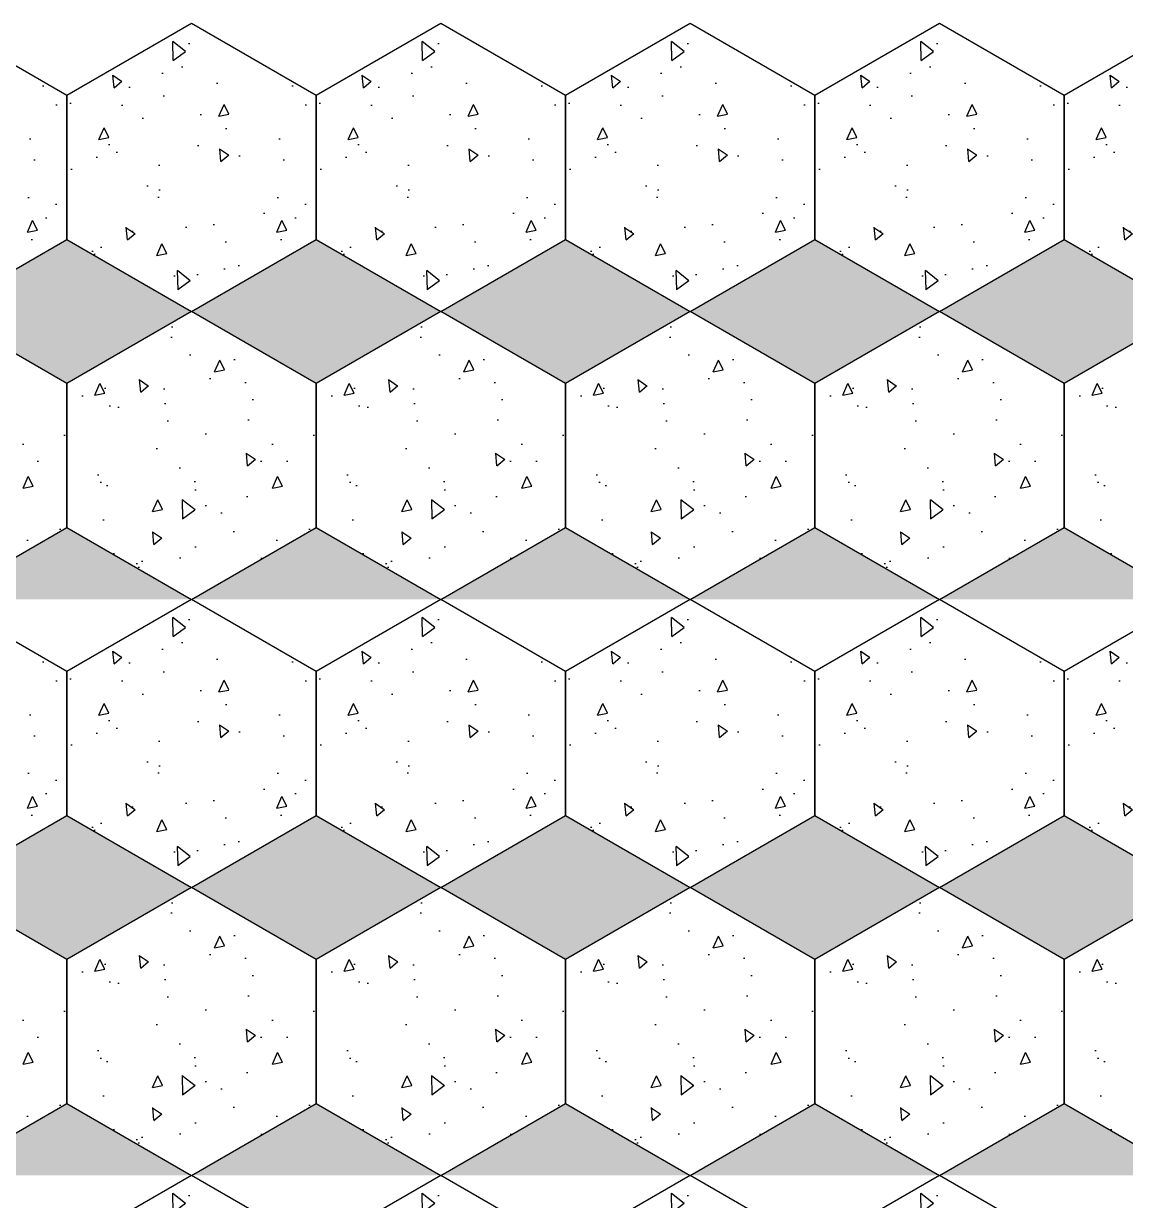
# Model space of a CAD drawing. Header units: millimetres. Extents: x 86441 to 190201, y 16532 to 98188.
# Drawn here: x 91424 to 92248, y 92223 to 93103 of the extents above; entities that cross this region are included whole.
import ezdxf

# ---------------------------------------------------------------- set-up
doc = ezdxf.new("R2010")
doc.units = ezdxf.units.MM
doc.header["$LTSCALE"] = 0.1

msp = doc.modelspace()

# ---------------------------------------------------------------- hatches: boundary and pattern name
at = {"true_color": 0xa19859, "transparency": 33554687}
h = msp.add_hatch(dxfattribs=at)
h.set_pattern_fill('AR-CONC', color=55, scale=0.5, angle=45)
h.set_pattern_definition([(95, (2985.08, 73824.57), (70.047325, 58.77669), [9.525, -104.775]), (40, (2985.08, 73824.57), (-80.00923, 55.08836), [7.62, -83.82029]), (145.45144, (2990.92, 73829.47), (-9.9619, 113.86505), [8.095, -89.04512]), (91.1842, (2967.12, 73842.53), (110.70512, 80.9767), [14.2875, -157.1625]), (141.63556, (2976.35, 73849.28), (-3.5433, 171.41338), [12.14251, -133.5678]), (36.18415, (2967.12, 73842.53), (-3.5433, 171.41338), [11.42998, -125.72987]), (66, (2980.59, 73847.024), (89.75999, 17.447575), [9.525, -104.775]), (11, (2980.59, 73847.02), (-43.26996, 86.9706), [7.62, -83.82]), (116.45145, (2988.07, 73848.48), (46.49003, 104.41817), [8.095, -89.04497]), (82.5, (2985.08, 73824.574), (-28.802735, 30.986707), [0, -82.804, 0, -85.09, 0, -84.1375]), (52.5, (2985.08, 73824.574), (-11.794864, 59.0435), [0, -48.514, 0, -80.899, 0, -32.0675]), (12.5, (2965.055, 73804.548), (49.963932, 45.913098), [0, -31.75, 0, -99.06, 0, -131.445]), (2.5, (2956.075, 73795.57), (43.381952, 61.361196), [0, -41.275, 0, -65.786, 0, -93.345])])
h.paths.add_polyline_path([(91269.25, 92725.99), (91362.54, 92672.13), (91455.82, 92725.99), (91455.82, 92833.71), (91362.54, 92887.56), (91269.25, 92833.71)])
h.paths.add_polyline_path([(91362.54, 92887.56), (91455.82, 92941.42), (91455.82, 93049.14), (91362.54, 93102.99), (91269.25, 93049.14), (91269.25, 92941.42)])
h = msp.add_hatch(dxfattribs=at)
h.set_pattern_fill('AR-CONC', color=55, scale=0.5, angle=45)
h.set_pattern_definition([(95, (3171.65, 73824.57), (70.047325, 58.77669), [9.525, -104.775]), (40, (3171.65, 73824.57), (-80.00923, 55.08836), [7.62, -83.82029]), (145.45144, (3177.49, 73829.47), (-9.9619, 113.86505), [8.095, -89.04512]), (91.1842, (3153.69, 73842.53), (110.70512, 80.9767), [14.2875, -157.1625]), (141.63556, (3162.91, 73849.28), (-3.5433, 171.41338), [12.14251, -133.5678]), (36.18415, (3153.69, 73842.53), (-3.5433, 171.41338), [11.42998, -125.72987]), (66, (3167.16, 73847.024), (89.75999, 17.447575), [9.525, -104.775]), (11, (3167.16, 73847.02), (-43.26996, 86.9706), [7.62, -83.82]), (116.45145, (3174.64, 73848.48), (46.49003, 104.41817), [8.095, -89.04497]), (82.5, (3171.65, 73824.574), (-28.802735, 30.986707), [0, -82.804, 0, -85.09, 0, -84.1375]), (52.5, (3171.65, 73824.574), (-11.794864, 59.0435), [0, -48.514, 0, -80.899, 0, -32.0675]), (12.5, (3151.622, 73804.548), (49.963932, 45.913098), [0, -31.75, 0, -99.06, 0, -131.445]), (2.5, (3142.64, 73795.57), (43.381952, 61.361196), [0, -41.275, 0, -65.786, 0, -93.345])])
h.paths.add_polyline_path([(91455.82, 92725.99), (91549.1, 92672.13), (91642.39, 92725.99), (91642.39, 92833.71), (91549.1, 92887.56), (91455.82, 92833.71)])
h.paths.add_polyline_path([(91455.82, 92941.42), (91549.1, 92887.56), (91642.39, 92941.42), (91642.39, 93049.14), (91549.1, 93102.99), (91455.82, 93049.14)])
h = msp.add_hatch(dxfattribs=at)
h.set_pattern_fill('AR-CONC', color=55, scale=0.5, angle=45)
h.set_pattern_definition([(95, (3358.216, 73824.57), (70.047325, 58.77669), [9.525, -104.775]), (40, (3358.22, 73824.57), (-80.00923, 55.08836), [7.62, -83.82029]), (145.45144, (3364.05, 73829.47), (-9.9619, 113.86505), [8.095, -89.04512]), (91.1842, (3340.26, 73842.53), (110.70512, 80.9767), [14.2875, -157.1625]), (141.63556, (3349.48, 73849.28), (-3.5433, 171.41338), [12.14251, -133.5678]), (36.18415, (3340.26, 73842.53), (-3.5433, 171.41338), [11.42998, -125.72987]), (66, (3353.726, 73847.024), (89.75999, 17.447575), [9.525, -104.775]), (11, (3353.73, 73847.02), (-43.26996, 86.9706), [7.62, -83.82]), (116.45145, (3361.21, 73848.48), (46.49003, 104.41817), [8.095, -89.04497]), (82.5, (3358.216, 73824.574), (-28.802735, 30.986707), [0, -82.804, 0, -85.09, 0, -84.1375]), (52.5, (3358.216, 73824.574), (-11.794864, 59.0435), [0, -48.514, 0, -80.899, 0, -32.0675]), (12.5, (3338.19, 73804.548), (49.963932, 45.913098), [0, -31.75, 0, -99.06, 0, -131.445]), (2.5, (3329.21, 73795.57), (43.381952, 61.361196), [0, -41.275, 0, -65.786, 0, -93.345])])
h.paths.add_polyline_path([(91642.39, 92725.99), (91735.67, 92672.13), (91828.96, 92725.99), (91828.96, 92833.71), (91735.67, 92887.56), (91642.39, 92833.71)])
h.paths.add_polyline_path([(91735.67, 92887.56), (91828.96, 92941.42), (91828.96, 93049.14), (91735.67, 93102.99), (91642.39, 93049.14), (91642.39, 92941.42)])
h = msp.add_hatch(dxfattribs=at)
h.set_pattern_fill('AR-CONC', color=55, scale=0.5, angle=45)
h.set_pattern_definition([(95, (3544.78, 73824.57), (70.047325, 58.77669), [9.525, -104.775]), (40, (3544.78, 73824.57), (-80.00923, 55.08836), [7.62, -83.82029]), (145.45144, (3550.62, 73829.47), (-9.9619, 113.86505), [8.095, -89.04512]), (91.1842, (3526.82, 73842.53), (110.70512, 80.9767), [14.2875, -157.1625]), (141.63556, (3536.05, 73849.28), (-3.5433, 171.41338), [12.14251, -133.5678]), (36.18415, (3526.82, 73842.53), (-3.5433, 171.41338), [11.42998, -125.72987]), (66, (3540.29, 73847.024), (89.75999, 17.447575), [9.525, -104.775]), (11, (3540.29, 73847.02), (-43.26996, 86.9706), [7.62, -83.82]), (116.45145, (3547.77, 73848.48), (46.49003, 104.41817), [8.095, -89.04497]), (82.5, (3544.784, 73824.574), (-28.802735, 30.986707), [0, -82.804, 0, -85.09, 0, -84.1375]), (52.5, (3544.784, 73824.574), (-11.794864, 59.0435), [0, -48.514, 0, -80.899, 0, -32.0675]), (12.5, (3524.758, 73804.548), (49.963932, 45.913098), [0, -31.75, 0, -99.06, 0, -131.445]), (2.5, (3515.78, 73795.57), (43.381952, 61.361196), [0, -41.275, 0, -65.786, 0, -93.345])])
h.paths.add_polyline_path([(91828.96, 92725.99), (91922.24, 92672.13), (92015.52, 92725.99), (92015.52, 92833.71), (91922.24, 92887.56), (91828.96, 92833.71)])
h.paths.add_polyline_path([(91828.96, 92941.42), (91922.24, 92887.56), (92015.52, 92941.42), (92015.52, 93049.14), (91922.24, 93102.99), (91828.96, 93049.14)])
h = msp.add_hatch(dxfattribs=at)
h.set_pattern_fill('AR-CONC', color=55, scale=0.5, angle=45)
h.set_pattern_definition([(95, (3731.35, 73824.57), (70.047325, 58.77669), [9.525, -104.775]), (40, (3731.35, 73824.57), (-80.00923, 55.08836), [7.62, -83.82029]), (145.45144, (3737.19, 73829.47), (-9.9619, 113.86505), [8.095, -89.04512]), (91.1842, (3713.39, 73842.53), (110.70512, 80.9767), [14.2875, -157.1625]), (141.63556, (3722.62, 73849.28), (-3.5433, 171.41338), [12.14251, -133.5678]), (36.18415, (3713.39, 73842.53), (-3.5433, 171.41338), [11.42998, -125.72987]), (66, (3726.86, 73847.024), (89.75999, 17.447575), [9.525, -104.775]), (11, (3726.86, 73847.02), (-43.26996, 86.9706), [7.62, -83.82]), (116.45145, (3734.34, 73848.48), (46.49003, 104.41817), [8.095, -89.04497]), (82.5, (3731.35, 73824.574), (-28.802735, 30.986707), [0, -82.804, 0, -85.09, 0, -84.1375]), (52.5, (3731.35, 73824.574), (-11.794864, 59.0435), [0, -48.514, 0, -80.899, 0, -32.0675]), (12.5, (3711.325, 73804.548), (49.963932, 45.913098), [0, -31.75, 0, -99.06, 0, -131.445]), (2.5, (3702.345, 73795.57), (43.381952, 61.361196), [0, -41.275, 0, -65.786, 0, -93.345])])
h.paths.add_polyline_path([(92015.52, 92725.99), (92108.81, 92672.13), (92202.09, 92725.99), (92202.09, 92833.71), (92108.81, 92887.56), (92015.52, 92833.71)])
h.paths.add_polyline_path([(92108.81, 92887.56), (92202.09, 92941.42), (92202.09, 93049.14), (92108.81, 93102.99), (92015.52, 93049.14), (92015.52, 92941.42)])
h = msp.add_hatch(dxfattribs=at)
h.set_pattern_fill('AR-CONC', color=55, scale=0.5, angle=45)
h.set_pattern_definition([(95, (3917.92, 73824.57), (70.047325, 58.77669), [9.525, -104.775]), (40, (3917.92, 73824.57), (-80.00923, 55.08836), [7.62, -83.82029]), (145.45144, (3923.76, 73829.47), (-9.9619, 113.86505), [8.095, -89.04512]), (91.1842, (3899.96, 73842.53), (110.70512, 80.9767), [14.2875, -157.1625]), (141.63556, (3909.18, 73849.28), (-3.5433, 171.41338), [12.14251, -133.5678]), (36.18415, (3899.96, 73842.53), (-3.5433, 171.41338), [11.42998, -125.72987]), (66, (3913.43, 73847.024), (89.75999, 17.447575), [9.525, -104.775]), (11, (3913.43, 73847.02), (-43.26996, 86.9706), [7.62, -83.82]), (116.45145, (3920.91, 73848.48), (46.49003, 104.41817), [8.095, -89.04497]), (82.5, (3917.92, 73824.574), (-28.802735, 30.986707), [0, -82.804, 0, -85.09, 0, -84.1375]), (52.5, (3917.92, 73824.574), (-11.794864, 59.0435), [0, -48.514, 0, -80.899, 0, -32.0675]), (12.5, (3897.893, 73804.548), (49.963932, 45.913098), [0, -31.75, 0, -99.06, 0, -131.445]), (2.5, (3888.91, 73795.57), (43.381952, 61.361196), [0, -41.275, 0, -65.786, 0, -93.345])])
h.paths.add_polyline_path([(92202.09, 92725.99), (92295.37, 92672.13), (92388.66, 92725.99), (92388.66, 92833.71), (92295.37, 92887.56), (92202.09, 92833.71)])
h.paths.add_polyline_path([(92202.09, 92941.42), (92295.37, 92887.56), (92388.66, 92941.42), (92388.66, 93049.14), (92295.37, 93102.99), (92202.09, 93049.14)])
at = {"true_color": 0xffffff, "transparency": 33554687}
h = msp.add_hatch(color=7, dxfattribs=at)
h.dxf.hatch_style = 1
h.set_gradient(color1=(114, 89, 52), color2=(161, 152, 89))
h.paths.add_polyline_path([(91549.1, 92887.56), (91455.82, 92941.42), (91362.54, 92887.56), (91455.82, 92833.71)])
h.paths.add_polyline_path([(91455.82, 92725.99), (91362.54, 92672.13), (91549.1, 92672.13)])
h = msp.add_hatch(color=7, dxfattribs=at)
h.dxf.hatch_style = 1
h.set_gradient(color1=(114, 89, 52), color2=(161, 152, 89))
h.paths.add_polyline_path([(91642.39, 92941.42), (91549.1, 92887.56), (91642.39, 92833.71), (91735.67, 92887.56)])
h.paths.add_polyline_path([(91642.39, 92725.99), (91549.1, 92672.13), (91735.67, 92672.13)])
h = msp.add_hatch(color=7, dxfattribs=at)
h.dxf.hatch_style = 1
h.set_gradient(color1=(114, 89, 52), color2=(161, 152, 89))
h.paths.add_polyline_path([(91922.24, 92887.56), (91828.96, 92941.42), (91735.67, 92887.56), (91828.96, 92833.71)])
h.paths.add_polyline_path([(91828.96, 92725.99), (91735.67, 92672.13), (91922.24, 92672.13)])
h = msp.add_hatch(color=7, dxfattribs=at)
h.dxf.hatch_style = 1
h.set_gradient(color1=(114, 89, 52), color2=(161, 152, 89))
h.paths.add_polyline_path([(92015.52, 92941.42), (91922.24, 92887.56), (92015.52, 92833.71), (92108.81, 92887.56)])
h.paths.add_polyline_path([(92015.52, 92725.99), (91922.24, 92672.13), (92108.81, 92672.13)])
h = msp.add_hatch(color=7, dxfattribs=at)
h.dxf.hatch_style = 1
h.set_gradient(color1=(114, 89, 52), color2=(161, 152, 89))
h.paths.add_polyline_path([(92295.37, 92887.56), (92202.09, 92941.42), (92108.81, 92887.56), (92202.09, 92833.71)])
h.paths.add_polyline_path([(92202.09, 92725.99), (92108.81, 92672.13), (92295.37, 92672.13)])
at = {"true_color": 0xa19859, "transparency": 33554687}
h = msp.add_hatch(dxfattribs=at)
h.set_pattern_fill('AR-CONC', color=55, scale=0.5, angle=45)
h.set_pattern_definition([(95, (2985.08, 73393.714), (70.047325, 58.77669), [9.525, -104.775]), (40, (2985.08, 73393.71), (-80.00923, 55.08836), [7.62, -83.82029]), (145.45144, (2990.92, 73398.61), (-9.9619, 113.86505), [8.095, -89.04512]), (91.1842, (2967.12, 73411.67), (110.70512, 80.9767), [14.2875, -157.1625]), (141.63556, (2976.35, 73418.42), (-3.5433, 171.41338), [12.14251, -133.5678]), (36.18415, (2967.12, 73411.67), (-3.5433, 171.41338), [11.42998, -125.72987]), (66, (2980.59, 73416.165), (89.75999, 17.447575), [9.525, -104.775]), (11, (2980.59, 73416.165), (-43.26996, 86.9706), [7.62, -83.82]), (116.45145, (2988.07, 73417.62), (46.49003, 104.41817), [8.095, -89.04497]), (82.5, (2985.08, 73393.714), (-28.802735, 30.986707), [0, -82.804, 0, -85.09, 0, -84.1375]), (52.5, (2985.08, 73393.714), (-11.794864, 59.0435), [0, -48.514, 0, -80.899, 0, -32.0675]), (12.5, (2965.055, 73373.69), (49.963932, 45.913098), [0, -31.75, 0, -99.06, 0, -131.445]), (2.5, (2956.075, 73364.71), (43.381952, 61.361196), [0, -41.275, 0, -65.786, 0, -93.345])])
h.paths.add_polyline_path([(91269.25, 92295.13), (91362.54, 92241.27), (91455.82, 92295.13), (91455.82, 92402.85), (91362.54, 92456.7), (91269.25, 92402.85)])
h.paths.add_polyline_path([(91269.25, 92510.56), (91362.54, 92456.7), (91455.82, 92510.56), (91455.82, 92618.28), (91362.54, 92672.13), (91269.25, 92618.28)])
h = msp.add_hatch(dxfattribs=at)
h.set_pattern_fill('AR-CONC', color=55, scale=0.5, angle=45)
h.set_pattern_definition([(95, (3171.65, 73393.714), (70.047325, 58.77669), [9.525, -104.775]), (40, (3171.65, 73393.71), (-80.00923, 55.08836), [7.62, -83.82029]), (145.45144, (3177.49, 73398.61), (-9.9619, 113.86505), [8.095, -89.04512]), (91.1842, (3153.69, 73411.67), (110.70512, 80.9767), [14.2875, -157.1625]), (141.63556, (3162.91, 73418.42), (-3.5433, 171.41338), [12.14251, -133.5678]), (36.18415, (3153.69, 73411.67), (-3.5433, 171.41338), [11.42998, -125.72987]), (66, (3167.16, 73416.165), (89.75999, 17.447575), [9.525, -104.775]), (11, (3167.16, 73416.165), (-43.26996, 86.9706), [7.62, -83.82]), (116.45145, (3174.64, 73417.62), (46.49003, 104.41817), [8.095, -89.04497]), (82.5, (3171.65, 73393.714), (-28.802735, 30.986707), [0, -82.804, 0, -85.09, 0, -84.1375]), (52.5, (3171.65, 73393.714), (-11.794864, 59.0435), [0, -48.514, 0, -80.899, 0, -32.0675]), (12.5, (3151.622, 73373.69), (49.963932, 45.913098), [0, -31.75, 0, -99.06, 0, -131.445]), (2.5, (3142.64, 73364.71), (43.381952, 61.361196), [0, -41.275, 0, -65.786, 0, -93.345])])
h.paths.add_polyline_path([(91455.82, 92295.13), (91549.1, 92241.27), (91642.39, 92295.13), (91642.39, 92402.85), (91549.1, 92456.7), (91455.82, 92402.85)])
h.paths.add_polyline_path([(91455.82, 92510.56), (91549.1, 92456.7), (91642.39, 92510.56), (91642.39, 92618.28), (91549.1, 92672.13), (91455.82, 92618.28)])
h = msp.add_hatch(dxfattribs=at)
h.set_pattern_fill('AR-CONC', color=55, scale=0.5, angle=45)
h.set_pattern_definition([(95, (3358.216, 73393.714), (70.047325, 58.77669), [9.525, -104.775]), (40, (3358.22, 73393.71), (-80.00923, 55.08836), [7.62, -83.82029]), (145.45144, (3364.05, 73398.61), (-9.9619, 113.86505), [8.095, -89.04512]), (91.1842, (3340.26, 73411.67), (110.70512, 80.9767), [14.2875, -157.1625]), (141.63556, (3349.48, 73418.42), (-3.5433, 171.41338), [12.14251, -133.5678]), (36.18415, (3340.26, 73411.67), (-3.5433, 171.41338), [11.42998, -125.72987]), (66, (3353.726, 73416.165), (89.75999, 17.447575), [9.525, -104.775]), (11, (3353.73, 73416.165), (-43.26996, 86.9706), [7.62, -83.82]), (116.45145, (3361.21, 73417.62), (46.49003, 104.41817), [8.095, -89.04497]), (82.5, (3358.216, 73393.714), (-28.802735, 30.986707), [0, -82.804, 0, -85.09, 0, -84.1375]), (52.5, (3358.216, 73393.714), (-11.794864, 59.0435), [0, -48.514, 0, -80.899, 0, -32.0675]), (12.5, (3338.19, 73373.69), (49.963932, 45.913098), [0, -31.75, 0, -99.06, 0, -131.445]), (2.5, (3329.21, 73364.71), (43.381952, 61.361196), [0, -41.275, 0, -65.786, 0, -93.345])])
h.paths.add_polyline_path([(91642.39, 92295.13), (91735.67, 92241.27), (91828.96, 92295.13), (91828.96, 92402.85), (91735.67, 92456.7), (91642.39, 92402.85)])
h.paths.add_polyline_path([(91642.39, 92510.56), (91735.67, 92456.7), (91828.96, 92510.56), (91828.96, 92618.28), (91735.67, 92672.13), (91642.39, 92618.28)])
h = msp.add_hatch(dxfattribs=at)
h.set_pattern_fill('AR-CONC', color=55, scale=0.5, angle=45)
h.set_pattern_definition([(95, (3544.78, 73393.714), (70.047325, 58.77669), [9.525, -104.775]), (40, (3544.78, 73393.71), (-80.00923, 55.08836), [7.62, -83.82029]), (145.45144, (3550.62, 73398.61), (-9.9619, 113.86505), [8.095, -89.04512]), (91.1842, (3526.82, 73411.67), (110.70512, 80.9767), [14.2875, -157.1625]), (141.63556, (3536.05, 73418.42), (-3.5433, 171.41338), [12.14251, -133.5678]), (36.18415, (3526.82, 73411.67), (-3.5433, 171.41338), [11.42998, -125.72987]), (66, (3540.29, 73416.165), (89.75999, 17.447575), [9.525, -104.775]), (11, (3540.29, 73416.165), (-43.26996, 86.9706), [7.62, -83.82]), (116.45145, (3547.77, 73417.62), (46.49003, 104.41817), [8.095, -89.04497]), (82.5, (3544.784, 73393.714), (-28.802735, 30.986707), [0, -82.804, 0, -85.09, 0, -84.1375]), (52.5, (3544.784, 73393.714), (-11.794864, 59.0435), [0, -48.514, 0, -80.899, 0, -32.0675]), (12.5, (3524.758, 73373.69), (49.963932, 45.913098), [0, -31.75, 0, -99.06, 0, -131.445]), (2.5, (3515.78, 73364.71), (43.381952, 61.361196), [0, -41.275, 0, -65.786, 0, -93.345])])
h.paths.add_polyline_path([(91828.96, 92295.13), (91922.24, 92241.27), (92015.52, 92295.13), (92015.52, 92402.85), (91922.24, 92456.7), (91828.96, 92402.85)])
h.paths.add_polyline_path([(91828.96, 92510.56), (91922.24, 92456.7), (92015.52, 92510.56), (92015.52, 92618.28), (91922.24, 92672.13), (91828.96, 92618.28)])
h = msp.add_hatch(dxfattribs=at)
h.set_pattern_fill('AR-CONC', color=55, scale=0.5, angle=45)
h.set_pattern_definition([(95, (3731.35, 73393.714), (70.047325, 58.77669), [9.525, -104.775]), (40, (3731.35, 73393.71), (-80.00923, 55.08836), [7.62, -83.82029]), (145.45144, (3737.19, 73398.61), (-9.9619, 113.86505), [8.095, -89.04512]), (91.1842, (3713.39, 73411.67), (110.70512, 80.9767), [14.2875, -157.1625]), (141.63556, (3722.62, 73418.42), (-3.5433, 171.41338), [12.14251, -133.5678]), (36.18415, (3713.39, 73411.67), (-3.5433, 171.41338), [11.42998, -125.72987]), (66, (3726.86, 73416.165), (89.75999, 17.447575), [9.525, -104.775]), (11, (3726.86, 73416.165), (-43.26996, 86.9706), [7.62, -83.82]), (116.45145, (3734.34, 73417.62), (46.49003, 104.41817), [8.095, -89.04497]), (82.5, (3731.35, 73393.714), (-28.802735, 30.986707), [0, -82.804, 0, -85.09, 0, -84.1375]), (52.5, (3731.35, 73393.714), (-11.794864, 59.0435), [0, -48.514, 0, -80.899, 0, -32.0675]), (12.5, (3711.325, 73373.69), (49.963932, 45.913098), [0, -31.75, 0, -99.06, 0, -131.445]), (2.5, (3702.345, 73364.71), (43.381952, 61.361196), [0, -41.275, 0, -65.786, 0, -93.345])])
h.paths.add_polyline_path([(92015.52, 92295.13), (92108.81, 92241.27), (92202.09, 92295.13), (92202.09, 92402.85), (92108.81, 92456.7), (92015.52, 92402.85)])
h.paths.add_polyline_path([(92015.52, 92510.56), (92108.81, 92456.7), (92202.09, 92510.56), (92202.09, 92618.28), (92108.81, 92672.13), (92015.52, 92618.28)])
h = msp.add_hatch(dxfattribs=at)
h.set_pattern_fill('AR-CONC', color=55, scale=0.5, angle=45)
h.set_pattern_definition([(95, (3917.92, 73393.714), (70.047325, 58.77669), [9.525, -104.775]), (40, (3917.92, 73393.71), (-80.00923, 55.08836), [7.62, -83.82029]), (145.45144, (3923.76, 73398.61), (-9.9619, 113.86505), [8.095, -89.04512]), (91.1842, (3899.96, 73411.67), (110.70512, 80.9767), [14.2875, -157.1625]), (141.63556, (3909.18, 73418.42), (-3.5433, 171.41338), [12.14251, -133.5678]), (36.18415, (3899.96, 73411.67), (-3.5433, 171.41338), [11.42998, -125.72987]), (66, (3913.43, 73416.165), (89.75999, 17.447575), [9.525, -104.775]), (11, (3913.43, 73416.165), (-43.26996, 86.9706), [7.62, -83.82]), (116.45145, (3920.91, 73417.62), (46.49003, 104.41817), [8.095, -89.04497]), (82.5, (3917.92, 73393.714), (-28.802735, 30.986707), [0, -82.804, 0, -85.09, 0, -84.1375]), (52.5, (3917.92, 73393.714), (-11.794864, 59.0435), [0, -48.514, 0, -80.899, 0, -32.0675]), (12.5, (3897.893, 73373.69), (49.963932, 45.913098), [0, -31.75, 0, -99.06, 0, -131.445]), (2.5, (3888.91, 73364.71), (43.381952, 61.361196), [0, -41.275, 0, -65.786, 0, -93.345])])
h.paths.add_polyline_path([(92202.09, 92295.13), (92295.37, 92241.27), (92388.66, 92295.13), (92388.66, 92402.85), (92295.37, 92456.7), (92202.09, 92402.85)])
h.paths.add_polyline_path([(92202.09, 92510.56), (92295.37, 92456.7), (92388.66, 92510.56), (92388.66, 92618.28), (92295.37, 92672.13), (92202.09, 92618.28)])
at = {"true_color": 0xffffff, "transparency": 33554687}
h = msp.add_hatch(color=7, dxfattribs=at)
h.dxf.hatch_style = 1
h.set_gradient(color1=(114, 89, 52), color2=(161, 152, 89))
h.paths.add_polyline_path([(91549.1, 92456.7), (91455.82, 92510.56), (91362.54, 92456.7), (91455.82, 92402.85)])
h.paths.add_polyline_path([(91455.82, 92295.13), (91362.54, 92241.27), (91549.1, 92241.27)])
h = msp.add_hatch(color=7, dxfattribs=at)
h.dxf.hatch_style = 1
h.set_gradient(color1=(114, 89, 52), color2=(161, 152, 89))
h.paths.add_polyline_path([(91642.39, 92510.56), (91549.1, 92456.7), (91642.39, 92402.85), (91735.67, 92456.7)])
h.paths.add_polyline_path([(91642.39, 92295.13), (91549.1, 92241.27), (91735.67, 92241.27)])
h = msp.add_hatch(color=7, dxfattribs=at)
h.dxf.hatch_style = 1
h.set_gradient(color1=(114, 89, 52), color2=(161, 152, 89))
h.paths.add_polyline_path([(91922.24, 92456.7), (91828.96, 92510.56), (91735.67, 92456.7), (91828.96, 92402.85)])
h.paths.add_polyline_path([(91828.96, 92295.13), (91735.67, 92241.27), (91922.24, 92241.27)])
h = msp.add_hatch(color=7, dxfattribs=at)
h.dxf.hatch_style = 1
h.set_gradient(color1=(114, 89, 52), color2=(161, 152, 89))
h.paths.add_polyline_path([(92015.52, 92510.56), (91922.24, 92456.7), (92015.52, 92402.85), (92108.81, 92456.7)])
h.paths.add_polyline_path([(92015.52, 92295.13), (91922.24, 92241.27), (92108.81, 92241.27)])
h = msp.add_hatch(color=7, dxfattribs=at)
h.dxf.hatch_style = 1
h.set_gradient(color1=(114, 89, 52), color2=(161, 152, 89))
h.paths.add_polyline_path([(92295.37, 92456.7), (92202.09, 92510.56), (92108.81, 92456.7), (92202.09, 92402.85)])
h.paths.add_polyline_path([(92202.09, 92295.13), (92108.81, 92241.27), (92295.37, 92241.27)])
at = {"true_color": 0xa19859, "transparency": 33554687}
h = msp.add_hatch(dxfattribs=at)
h.set_pattern_fill('AR-CONC', color=55, scale=0.5, angle=45)
h.set_pattern_definition([(95, (3171.65, 72962.855), (70.047325, 58.77669), [9.525, -104.775]), (40, (3171.65, 72962.855), (-80.00923, 55.08836), [7.62, -83.82029]), (145.45144, (3177.49, 72967.75), (-9.9619, 113.86505), [8.095, -89.04512]), (91.1842, (3153.69, 72980.82), (110.70512, 80.9767), [14.2875, -157.1625]), (141.63556, (3162.91, 72987.56), (-3.5433, 171.41338), [12.14251, -133.5678]), (36.18415, (3153.69, 72980.82), (-3.5433, 171.41338), [11.42998, -125.72987]), (66, (3167.16, 72985.306), (89.75999, 17.447575), [9.525, -104.775]), (11, (3167.16, 72985.31), (-43.26996, 86.9706), [7.62, -83.82]), (116.45145, (3174.64, 72986.76), (46.49003, 104.41817), [8.095, -89.04497]), (82.5, (3171.65, 72962.855), (-28.802735, 30.986707), [0, -82.804, 0, -85.09, 0, -84.1375]), (52.5, (3171.65, 72962.855), (-11.794864, 59.0435), [0, -48.514, 0, -80.899, 0, -32.0675]), (12.5, (3151.622, 72942.83), (49.963932, 45.913098), [0, -31.75, 0, -99.06, 0, -131.445]), (2.5, (3142.64, 72933.85), (43.381952, 61.361196), [0, -41.275, 0, -65.786, 0, -93.345])])
h.paths.add_polyline_path([(91455.82, 91864.27), (91549.1, 91810.42), (91642.39, 91864.27), (91642.39, 91971.99), (91549.1, 92025.84), (91455.82, 91971.99)])
h.paths.add_polyline_path([(91455.82, 92079.7), (91549.1, 92025.84), (91642.39, 92079.7), (91642.39, 92187.42), (91549.1, 92241.27), (91455.82, 92187.42)])
h = msp.add_hatch(dxfattribs=at)
h.set_pattern_fill('AR-CONC', color=55, scale=0.5, angle=45)
h.set_pattern_definition([(95, (3358.216, 72962.855), (70.047325, 58.77669), [9.525, -104.775]), (40, (3358.22, 72962.855), (-80.00923, 55.08836), [7.62, -83.82029]), (145.45144, (3364.05, 72967.75), (-9.9619, 113.86505), [8.095, -89.04512]), (91.1842, (3340.26, 72980.82), (110.70512, 80.9767), [14.2875, -157.1625]), (141.63556, (3349.48, 72987.56), (-3.5433, 171.41338), [12.14251, -133.5678]), (36.18415, (3340.26, 72980.82), (-3.5433, 171.41338), [11.42998, -125.72987]), (66, (3353.726, 72985.306), (89.75999, 17.447575), [9.525, -104.775]), (11, (3353.73, 72985.31), (-43.26996, 86.9706), [7.62, -83.82]), (116.45145, (3361.21, 72986.76), (46.49003, 104.41817), [8.095, -89.04497]), (82.5, (3358.216, 72962.855), (-28.802735, 30.986707), [0, -82.804, 0, -85.09, 0, -84.1375]), (52.5, (3358.216, 72962.855), (-11.794864, 59.0435), [0, -48.514, 0, -80.899, 0, -32.0675]), (12.5, (3338.19, 72942.83), (49.963932, 45.913098), [0, -31.75, 0, -99.06, 0, -131.445]), (2.5, (3329.21, 72933.85), (43.381952, 61.361196), [0, -41.275, 0, -65.786, 0, -93.345])])
h.paths.add_polyline_path([(91642.39, 91864.27), (91735.67, 91810.42), (91828.96, 91864.27), (91828.96, 91971.99), (91735.67, 92025.84), (91642.39, 91971.99)])
h.paths.add_polyline_path([(91642.39, 92079.7), (91735.67, 92025.84), (91828.96, 92079.7), (91828.96, 92187.42), (91735.67, 92241.27), (91642.39, 92187.42)])
h = msp.add_hatch(dxfattribs=at)
h.set_pattern_fill('AR-CONC', color=55, scale=0.5, angle=45)
h.set_pattern_definition([(95, (3544.78, 72962.855), (70.047325, 58.77669), [9.525, -104.775]), (40, (3544.78, 72962.855), (-80.00923, 55.08836), [7.62, -83.82029]), (145.45144, (3550.62, 72967.75), (-9.9619, 113.86505), [8.095, -89.04512]), (91.1842, (3526.82, 72980.82), (110.70512, 80.9767), [14.2875, -157.1625]), (141.63556, (3536.05, 72987.56), (-3.5433, 171.41338), [12.14251, -133.5678]), (36.18415, (3526.82, 72980.82), (-3.5433, 171.41338), [11.42998, -125.72987]), (66, (3540.29, 72985.306), (89.75999, 17.447575), [9.525, -104.775]), (11, (3540.29, 72985.31), (-43.26996, 86.9706), [7.62, -83.82]), (116.45145, (3547.77, 72986.76), (46.49003, 104.41817), [8.095, -89.04497]), (82.5, (3544.784, 72962.855), (-28.802735, 30.986707), [0, -82.804, 0, -85.09, 0, -84.1375]), (52.5, (3544.784, 72962.855), (-11.794864, 59.0435), [0, -48.514, 0, -80.899, 0, -32.0675]), (12.5, (3524.758, 72942.83), (49.963932, 45.913098), [0, -31.75, 0, -99.06, 0, -131.445]), (2.5, (3515.78, 72933.85), (43.381952, 61.361196), [0, -41.275, 0, -65.786, 0, -93.345])])
h.paths.add_polyline_path([(91828.96, 91864.27), (91922.24, 91810.42), (92015.52, 91864.27), (92015.52, 91971.99), (91922.24, 92025.84), (91828.96, 91971.99)])
h.paths.add_polyline_path([(91828.96, 92079.7), (91922.24, 92025.84), (92015.52, 92079.7), (92015.52, 92187.42), (91922.24, 92241.27), (91828.96, 92187.42)])
h = msp.add_hatch(dxfattribs=at)
h.set_pattern_fill('AR-CONC', color=55, scale=0.5, angle=45)
h.set_pattern_definition([(95, (3731.35, 72962.855), (70.047325, 58.77669), [9.525, -104.775]), (40, (3731.35, 72962.855), (-80.00923, 55.08836), [7.62, -83.82029]), (145.45144, (3737.19, 72967.75), (-9.9619, 113.86505), [8.095, -89.04512]), (91.1842, (3713.39, 72980.82), (110.70512, 80.9767), [14.2875, -157.1625]), (141.63556, (3722.62, 72987.56), (-3.5433, 171.41338), [12.14251, -133.5678]), (36.18415, (3713.39, 72980.82), (-3.5433, 171.41338), [11.42998, -125.72987]), (66, (3726.86, 72985.306), (89.75999, 17.447575), [9.525, -104.775]), (11, (3726.86, 72985.31), (-43.26996, 86.9706), [7.62, -83.82]), (116.45145, (3734.34, 72986.76), (46.49003, 104.41817), [8.095, -89.04497]), (82.5, (3731.35, 72962.855), (-28.802735, 30.986707), [0, -82.804, 0, -85.09, 0, -84.1375]), (52.5, (3731.35, 72962.855), (-11.794864, 59.0435), [0, -48.514, 0, -80.899, 0, -32.0675]), (12.5, (3711.325, 72942.83), (49.963932, 45.913098), [0, -31.75, 0, -99.06, 0, -131.445]), (2.5, (3702.345, 72933.85), (43.381952, 61.361196), [0, -41.275, 0, -65.786, 0, -93.345])])
h.paths.add_polyline_path([(92015.52, 91864.27), (92108.81, 91810.42), (92202.09, 91864.27), (92202.09, 91971.99), (92108.81, 92025.84), (92015.52, 91971.99)])
h.paths.add_polyline_path([(92015.52, 92079.7), (92108.81, 92025.84), (92202.09, 92079.7), (92202.09, 92187.42), (92108.81, 92241.27), (92015.52, 92187.42)])

# ---------------------------------------------------------------- linework, layer by layer
at = {"color": 7, "true_color": 0xffffff, "transparency": 33554687}
for points in [[(91362.54, 93102.99), (91269.25, 93049.14), (91269.25, 92941.42), (91362.54, 92887.56), (91455.82, 92941.42), (91455.82, 93049.14), (91362.54, 93102.99)], [(91362.54, 93102.99), (91269.25, 93049.14), (91269.25, 92941.42), (91362.54, 92887.56), (91455.82, 92941.42), (91455.82, 93049.14), (91362.54, 93102.99)], [(91549.1, 93102.99), (91455.82, 93049.14), (91455.82, 92941.42), (91549.1, 92887.56), (91642.39, 92941.42), (91642.39, 93049.14), (91549.1, 93102.99)], [(91549.1, 93102.99), (91455.82, 93049.14), (91455.82, 92941.42), (91549.1, 92887.56), (91642.39, 92941.42), (91642.39, 93049.14), (91549.1, 93102.99)], [(91735.67, 93102.99), (91642.39, 93049.14), (91642.39, 92941.42), (91735.67, 92887.56), (91828.96, 92941.42), (91828.96, 93049.14), (91735.67, 93102.99)], [(91735.67, 93102.99), (91642.39, 93049.14), (91642.39, 92941.42), (91735.67, 92887.56), (91828.96, 92941.42), (91828.96, 93049.14), (91735.67, 93102.99)], [(91922.24, 93102.99), (91828.96, 93049.14), (91828.96, 92941.42), (91922.24, 92887.56), (92015.52, 92941.42), (92015.52, 93049.14), (91922.24, 93102.99)], [(91922.24, 93102.99), (91828.96, 93049.14), (91828.96, 92941.42), (91922.24, 92887.56), (92015.52, 92941.42), (92015.52, 93049.14), (91922.24, 93102.99)], [(92108.81, 93102.99), (92015.52, 93049.14), (92015.52, 92941.42), (92108.81, 92887.56), (92202.09, 92941.42), (92202.09, 93049.14), (92108.81, 93102.99)], [(92108.81, 93102.99), (92015.52, 93049.14), (92015.52, 92941.42), (92108.81, 92887.56), (92202.09, 92941.42), (92202.09, 93049.14), (92108.81, 93102.99)], [(92295.37, 93102.99), (92202.09, 93049.14), (92202.09, 92941.42), (92295.37, 92887.56), (92388.66, 92941.42), (92388.66, 93049.14), (92295.37, 93102.99)], [(92295.37, 93102.99), (92202.09, 93049.14), (92202.09, 92941.42), (92295.37, 92887.56), (92388.66, 92941.42), (92388.66, 93049.14), (92295.37, 93102.99)], [(91362.54, 92887.56), (91269.25, 92833.71), (91269.25, 92725.99), (91362.54, 92672.13), (91455.82, 92725.99), (91455.82, 92833.71), (91362.54, 92887.56)], [(91362.54, 92887.56), (91269.25, 92833.71), (91269.25, 92725.99), (91362.54, 92672.13), (91455.82, 92725.99), (91455.82, 92833.71), (91362.54, 92887.56)], [(91549.1, 92887.56), (91455.82, 92833.71), (91455.82, 92725.99), (91549.1, 92672.13), (91642.39, 92725.99), (91642.39, 92833.71), (91549.1, 92887.56)], [(91549.1, 92887.56), (91455.82, 92833.71), (91455.82, 92725.99), (91549.1, 92672.13), (91642.39, 92725.99), (91642.39, 92833.71), (91549.1, 92887.56)], [(91735.67, 92887.56), (91642.39, 92833.71), (91642.39, 92725.99), (91735.67, 92672.13), (91828.96, 92725.99), (91828.96, 92833.71), (91735.67, 92887.56)], [(91735.67, 92887.56), (91642.39, 92833.71), (91642.39, 92725.99), (91735.67, 92672.13), (91828.96, 92725.99), (91828.96, 92833.71), (91735.67, 92887.56)], [(91922.24, 92887.56), (91828.96, 92833.71), (91828.96, 92725.99), (91922.24, 92672.13), (92015.52, 92725.99), (92015.52, 92833.71), (91922.24, 92887.56)], [(91922.24, 92887.56), (91828.96, 92833.71), (91828.96, 92725.99), (91922.24, 92672.13), (92015.52, 92725.99), (92015.52, 92833.71), (91922.24, 92887.56)], [(92108.81, 92887.56), (92015.52, 92833.71), (92015.52, 92725.99), (92108.81, 92672.13), (92202.09, 92725.99), (92202.09, 92833.71), (92108.81, 92887.56)], [(92108.81, 92887.56), (92015.52, 92833.71), (92015.52, 92725.99), (92108.81, 92672.13), (92202.09, 92725.99), (92202.09, 92833.71), (92108.81, 92887.56)], [(92295.37, 92887.56), (92202.09, 92833.71), (92202.09, 92725.99), (92295.37, 92672.13), (92388.66, 92725.99), (92388.66, 92833.71), (92295.37, 92887.56)], [(92295.37, 92887.56), (92202.09, 92833.71), (92202.09, 92725.99), (92295.37, 92672.13), (92388.66, 92725.99), (92388.66, 92833.71), (92295.37, 92887.56)], [(91362.54, 92672.13), (91269.25, 92618.28), (91269.25, 92510.56), (91362.54, 92456.7), (91455.82, 92510.56), (91455.82, 92618.28), (91362.54, 92672.13)], [(91362.54, 92672.13), (91269.25, 92618.28), (91269.25, 92510.56), (91362.54, 92456.7), (91455.82, 92510.56), (91455.82, 92618.28), (91362.54, 92672.13)], [(91549.1, 92672.13), (91455.82, 92618.28), (91455.82, 92510.56), (91549.1, 92456.7), (91642.39, 92510.56), (91642.39, 92618.28), (91549.1, 92672.13)], [(91549.1, 92672.13), (91455.82, 92618.28), (91455.82, 92510.56), (91549.1, 92456.7), (91642.39, 92510.56), (91642.39, 92618.28), (91549.1, 92672.13)], [(91735.67, 92672.13), (91642.39, 92618.28), (91642.39, 92510.56), (91735.67, 92456.7), (91828.96, 92510.56), (91828.96, 92618.28), (91735.67, 92672.13)], [(91735.67, 92672.13), (91642.39, 92618.28), (91642.39, 92510.56), (91735.67, 92456.7), (91828.96, 92510.56), (91828.96, 92618.28), (91735.67, 92672.13)], [(91922.24, 92672.13), (91828.96, 92618.28), (91828.96, 92510.56), (91922.24, 92456.7), (92015.52, 92510.56), (92015.52, 92618.28), (91922.24, 92672.13)], [(91922.24, 92672.13), (91828.96, 92618.28), (91828.96, 92510.56), (91922.24, 92456.7), (92015.52, 92510.56), (92015.52, 92618.28), (91922.24, 92672.13)], [(92108.81, 92672.13), (92015.52, 92618.28), (92015.52, 92510.56), (92108.81, 92456.7), (92202.09, 92510.56), (92202.09, 92618.28), (92108.81, 92672.13)], [(92108.81, 92672.13), (92015.52, 92618.28), (92015.52, 92510.56), (92108.81, 92456.7), (92202.09, 92510.56), (92202.09, 92618.28), (92108.81, 92672.13)], [(92295.37, 92672.13), (92202.09, 92618.28), (92202.09, 92510.56), (92295.37, 92456.7), (92388.66, 92510.56), (92388.66, 92618.28), (92295.37, 92672.13)], [(92295.37, 92672.13), (92202.09, 92618.28), (92202.09, 92510.56), (92295.37, 92456.7), (92388.66, 92510.56), (92388.66, 92618.28), (92295.37, 92672.13)], [(91362.54, 92456.7), (91269.25, 92402.85), (91269.25, 92295.13), (91362.54, 92241.27), (91455.82, 92295.13), (91455.82, 92402.85), (91362.54, 92456.7)], [(91362.54, 92456.7), (91269.25, 92402.85), (91269.25, 92295.13), (91362.54, 92241.27), (91455.82, 92295.13), (91455.82, 92402.85), (91362.54, 92456.7)], [(91549.1, 92456.7), (91455.82, 92402.85), (91455.82, 92295.13), (91549.1, 92241.27), (91642.39, 92295.13), (91642.39, 92402.85), (91549.1, 92456.7)], [(91549.1, 92456.7), (91455.82, 92402.85), (91455.82, 92295.13), (91549.1, 92241.27), (91642.39, 92295.13), (91642.39, 92402.85), (91549.1, 92456.7)], [(91735.67, 92456.7), (91642.39, 92402.85), (91642.39, 92295.13), (91735.67, 92241.27), (91828.96, 92295.13), (91828.96, 92402.85), (91735.67, 92456.7)], [(91735.67, 92456.7), (91642.39, 92402.85), (91642.39, 92295.13), (91735.67, 92241.27), (91828.96, 92295.13), (91828.96, 92402.85), (91735.67, 92456.7)], [(91922.24, 92456.7), (91828.96, 92402.85), (91828.96, 92295.13), (91922.24, 92241.27), (92015.52, 92295.13), (92015.52, 92402.85), (91922.24, 92456.7)], [(91922.24, 92456.7), (91828.96, 92402.85), (91828.96, 92295.13), (91922.24, 92241.27), (92015.52, 92295.13), (92015.52, 92402.85), (91922.24, 92456.7)], [(92108.81, 92456.7), (92015.52, 92402.85), (92015.52, 92295.13), (92108.81, 92241.27), (92202.09, 92295.13), (92202.09, 92402.85), (92108.81, 92456.7)], [(92108.81, 92456.7), (92015.52, 92402.85), (92015.52, 92295.13), (92108.81, 92241.27), (92202.09, 92295.13), (92202.09, 92402.85), (92108.81, 92456.7)], [(92295.37, 92456.7), (92202.09, 92402.85), (92202.09, 92295.13), (92295.37, 92241.27), (92388.66, 92295.13), (92388.66, 92402.85), (92295.37, 92456.7)], [(92295.37, 92456.7), (92202.09, 92402.85), (92202.09, 92295.13), (92295.37, 92241.27), (92388.66, 92295.13), (92388.66, 92402.85), (92295.37, 92456.7)], [(91549.1, 92241.27), (91455.82, 92187.42), (91455.82, 92079.7), (91549.1, 92025.84), (91642.39, 92079.7), (91642.39, 92187.42), (91549.1, 92241.27)], [(91549.1, 92241.27), (91455.82, 92187.42), (91455.82, 92079.7), (91549.1, 92025.84), (91642.39, 92079.7), (91642.39, 92187.42), (91549.1, 92241.27)], [(91735.67, 92241.27), (91642.39, 92187.42), (91642.39, 92079.7), (91735.67, 92025.84), (91828.96, 92079.7), (91828.96, 92187.42), (91735.67, 92241.27)], [(91735.67, 92241.27), (91642.39, 92187.42), (91642.39, 92079.7), (91735.67, 92025.84), (91828.96, 92079.7), (91828.96, 92187.42), (91735.67, 92241.27)], [(91922.24, 92241.27), (91828.96, 92187.42), (91828.96, 92079.7), (91922.24, 92025.84), (92015.52, 92079.7), (92015.52, 92187.42), (91922.24, 92241.27)], [(91922.24, 92241.27), (91828.96, 92187.42), (91828.96, 92079.7), (91922.24, 92025.84), (92015.52, 92079.7), (92015.52, 92187.42), (91922.24, 92241.27)], [(92108.81, 92241.27), (92015.52, 92187.42), (92015.52, 92079.7), (92108.81, 92025.84), (92202.09, 92079.7), (92202.09, 92187.42), (92108.81, 92241.27)], [(92108.81, 92241.27), (92015.52, 92187.42), (92015.52, 92079.7), (92108.81, 92025.84), (92202.09, 92079.7), (92202.09, 92187.42), (92108.81, 92241.27)]]:
    msp.add_lwpolyline(points, dxfattribs=at)

doc.saveas('drawing.dxf')
